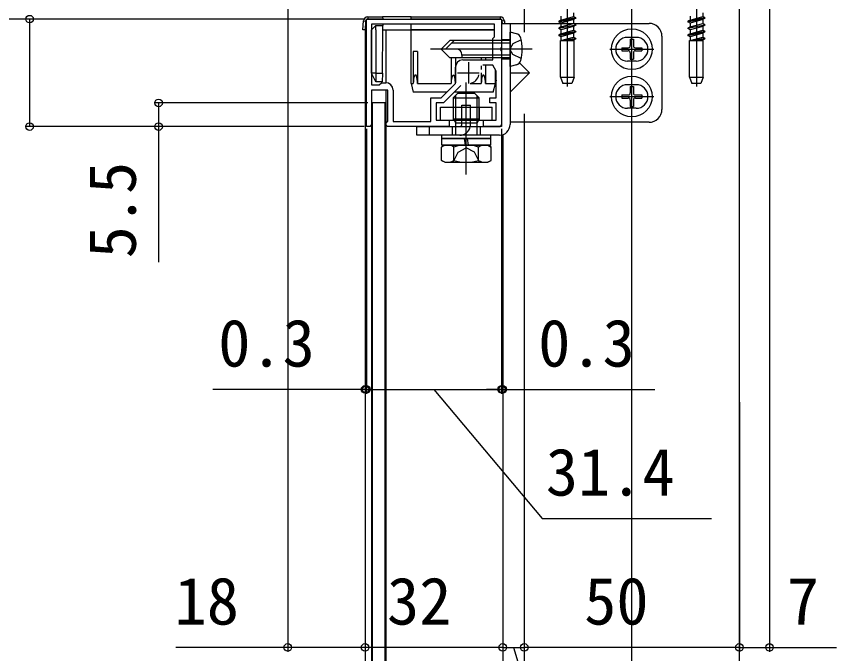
# Model space of a CAD drawing. Units: millimetres, scale not verified. Extents: x -875 to 875, y -1299 to 1293.
# Drawn here: x -758.1 to -567.4, y 803.1 to 951.3 of the extents above; entities that cross this region are included whole.
import ezdxf
from ezdxf.enums import TextEntityAlignment as Align

# ---------------------------------------------------------------- set-up
doc = ezdxf.new("R2010")
doc.units = ezdxf.units.MM
doc.header["$LTSCALE"] = 8
for name, color, linetype in [('0-2_YKK_11', 7, 'Continuous'), ('0-3_YKK_12', 2, 'Continuous'), ('0-4_YKK_13', 4, 'Continuous'), ('0-5_YKK_D', 6, 'Continuous'), ('0-7_YSS_K', 3, 'Continuous')]:
    doc.layers.add(name, color=color, linetype=linetype)
doc.styles.add('ＭＳ ゴシック', font='')
doc.styles.get('ＭＳ ゴシック').set_extended_font_data('MS Gothic')

msp = doc.modelspace()

# ---------------------------------------------------------------- linework, layer by layer
at = {"layer": '0-2_YKK_11'}
for p, q in [((-653, 940.7), (-653, 935.7)), ((-655.5, 938.2), (-650.5, 938.2))]:
    msp.add_line(p, q, dxfattribs=at)
for points in [[(-654.76, 935.24), (-658.8, 931.2), (-660.5, 931.2), (-660.5, 927.2), (-657.5, 927.2), (-657.5, 925.7), (-671.9, 925.7), (-672.2, 926.2), (-672.2, 926.5), (-672, 926.7), (-671.7, 927), (-671.7, 934.2), (-675.5, 934.2), (-675.5, 926.2), (-675.8, 925.7), (-676.7, 925.7), (-676.7, 950.7), (-645.3, 950.7), (-645.3, 944.158), (-645.42, 943.975), (-645.42, 943.425), (-645.3, 943.242), (-645.3, 925.7), (-649.5, 925.7), (-649.5, 927.2), (-646.5, 927.2), (-646.5, 931.2), (-648, 931.2), (-648, 932.4), (-646.5, 932.4), (-646.5, 938.614), (-647.3, 940), (-649.643, 940)], [(-646.9, 949.5), (-675.5, 949.5), (-675.5, 935.4), (-673.7, 935.4), (-673.2, 935.9), (-672.2, 935.9)], [(-654.3, 941.2), (-647.3, 941.2), (-647.3, 946.2), (-646.9, 946.6), (-646.9, 949.5)], [(-670.5, 934.2), (-670.5, 926.9), (-661.7, 926.9), (-661.7, 932.4), (-659.297, 932.4), (-656, 935.697), (-656, 939.5)]]:
    msp.add_lwpolyline(points, dxfattribs=at)
for centre, start, end in [((-654.3, 939.5), 90.00001, 179.99999), ((-672.2, 934.2), 0.00001, 89.99999)]:
    msp.add_arc(centre, 1.7, start, end, dxfattribs=at)
at = {"layer": '0-3_YKK_12'}
for p, q in [((-677, 948.2), (-677, 553.2)), ((-677, 948.2), (-676.7, 948.2)), ((-675.5, 948.2), (-675.5, 935.879)), ((-672.894, 948.2), (-646.9, 948.2)), ((-672.2, 948.2), (-672.2, 935.879)), ((-675.5, 933.9), (-675.5, 568)), ((-672.2, 934.2), (-672.2, 567.2)), ((-640, 926.7), (-640, 574.7)), ((-645, 923.831), (-645, 574.7))]:
    msp.add_line(p, q, dxfattribs=at)
for points in [[(-590, 961.7), (-640, 961.7), (-640, 949.7)], [(-640, 551.7), (-640, 540.7), (-590, 540.7), (-590, 961.7)]]:
    msp.add_lwpolyline(points, dxfattribs=at)
at = {"layer": '0-4_YKK_13'}
for p, q in [((-630, 967.2), (-630, 935.039)), ((-600, 967.2), (-600, 935.039)), ((-628.525, 952.169), (-628.525, 951.286)), ((-598.525, 952.169), (-598.525, 951.286)), ((-677.5, 948.2), (-677.374, 950.261)), ((-676.376, 951.2), (-676.376, 950.7)), ((-672.916, 950.7), (-676.376, 950.7)), ((-666.3, 951.2), (-672.921, 951.2)), ((-672.906, 949.5), (-672.903, 949.2)), ((-666.3, 951.2), (-645.624, 951.2)), ((-666.3, 950.7), (-666.3, 951.2)), ((-645.3, 949.7), (-611, 949.7)), ((-645.3, 949.7), (-645.3, 926.2)), ((-644.626, 950.261), (-645.125, 950.231)), ((-645.093, 949.7), (-645.125, 950.231)), ((-644.626, 950.261), (-644.592, 949.7)), ((-643.3, 949.7), (-643.3, 926.2)), ((-640, 949.7), (-640, 947.7)), ((-628, 950.982), (-632, 950.187)), ((-632, 950.087), (-628, 950.882)), ((-631.475, 950.491), (-632, 950.187)), ((-632, 950.187), (-632, 950.087)), ((-631.475, 949.784), (-632, 950.087)), ((-631.475, 951.374), (-631.475, 950.491)), ((-631.475, 950.491), (-628.525, 951.286)), ((-628.525, 950.579), (-631.475, 949.784)), ((-631.475, 949.784), (-631.475, 948.901)), ((-631.475, 948.901), (-628.525, 949.696)), ((-628, 950.982), (-628.525, 951.286)), ((-628, 950.882), (-628.525, 950.579)), ((-628.525, 950.579), (-628.525, 949.696)), ((-628, 949.392), (-628.525, 949.696)), ((-628, 950.982), (-628, 950.882)), ((-598, 950.982), (-602, 950.187)), ((-602, 950.087), (-598, 950.882)), ((-601.475, 950.491), (-602, 950.187)), ((-602, 950.187), (-602, 950.087)), ((-601.475, 949.784), (-602, 950.087)), ((-601.475, 951.374), (-601.475, 950.491)), ((-601.475, 950.491), (-598.525, 951.286)), ((-598.525, 950.579), (-601.475, 949.784)), ((-601.475, 949.784), (-601.475, 948.901)), ((-601.475, 948.901), (-598.525, 949.696)), ((-598, 950.982), (-598.525, 951.286)), ((-598, 950.882), (-598.525, 950.579)), ((-598.525, 950.579), (-598.525, 949.696)), ((-598, 949.392), (-598.525, 949.696)), ((-598, 950.982), (-598, 950.882)), ((-676.999, 948.2), (-677.5, 948.2)), ((-676.7, 948.2), (-676.999, 948.2)), ((-674.5, 949.2), (-675.5, 948.2)), ((-672.894, 948.2), (-672.903, 949.2)), ((-672.894, 948.2), (-666.3, 948.2)), ((-666.3, 935.7), (-666.3, 948.2)), ((-641.821, 947.304), (-643.3, 947.7)), ((-643.3, 939.7), (-643.3, 947.7)), ((-632, 948.597), (-628, 949.392)), ((-628, 949.292), (-632, 948.497)), ((-631.475, 948.901), (-632, 948.597)), ((-632, 948.597), (-632, 948.497)), ((-631.475, 948.194), (-632, 948.497)), ((-628, 947.802), (-632, 947.007)), ((-632, 946.907), (-628, 947.702)), ((-628.525, 948.989), (-631.475, 948.194)), ((-631.475, 948.194), (-631.475, 947.311)), ((-631.475, 947.311), (-628.525, 948.106)), ((-628, 949.292), (-628.525, 948.989)), ((-628.525, 948.989), (-628.525, 948.106)), ((-628, 947.802), (-628.525, 948.106)), ((-628, 947.702), (-628.525, 947.399)), ((-628, 949.392), (-628, 949.292)), ((-628, 947.802), (-628, 947.702)), ((-615, 938.55), (-615, 948.85)), ((-602, 948.597), (-598, 949.392)), ((-598, 949.292), (-602, 948.497)), ((-601.475, 948.901), (-602, 948.597)), ((-602, 948.597), (-602, 948.497)), ((-601.475, 948.194), (-602, 948.497)), ((-598, 947.802), (-602, 947.007)), ((-602, 946.907), (-598, 947.702)), ((-598.525, 948.989), (-601.475, 948.194)), ((-601.475, 948.194), (-601.475, 947.311)), ((-601.475, 947.311), (-598.525, 948.106)), ((-598, 949.292), (-598.525, 948.989)), ((-598.525, 948.989), (-598.525, 948.106)), ((-598, 947.802), (-598.525, 948.106)), ((-598, 947.702), (-598.525, 947.399)), ((-598, 949.392), (-598, 949.292)), ((-598, 947.802), (-598, 947.702)), ((-657.3, 945.7), (-659.3, 943.7)), ((-656.3, 945.7), (-658.3, 943.7)), ((-645.3, 945.95), (-643.3, 945.95)), ((-631.475, 947.311), (-632, 947.007)), ((-632, 947.007), (-632, 946.907)), ((-631.475, 946.604), (-632, 946.907)), ((-631.6, 937.2), (-631.6, 945.7)), ((-631.6, 945.7), (-628.4, 945.7)), ((-631.475, 945.721), (-631.511, 945.7)), ((-628.525, 947.399), (-631.475, 946.604)), ((-631.475, 946.604), (-631.475, 945.721)), ((-631.475, 945.721), (-628.525, 946.516)), ((-628, 946.212), (-630.579, 945.7)), ((-630.075, 945.7), (-628, 946.112)), ((-628.525, 947.399), (-628.525, 946.516)), ((-628, 946.212), (-628.525, 946.516)), ((-628.525, 945.809), (-628.525, 945.7)), ((-628.4, 937.2), (-628.4, 945.7)), ((-614, 946.45), (-616, 946.45)), ((-615.35, 946.05), (-614.65, 946.05)), ((-615.35, 946.05), (-615.35, 944.55)), ((-614.65, 946.05), (-614.65, 944.55)), ((-608, 946.7), (-608, 929.7)), ((-601.475, 947.311), (-602, 947.007)), ((-602, 947.007), (-602, 946.907)), ((-601.475, 946.604), (-602, 946.907)), ((-601.6, 937.2), (-601.6, 945.7)), ((-601.6, 945.7), (-598.4, 945.7)), ((-601.475, 945.721), (-601.511, 945.7)), ((-598.525, 947.399), (-601.475, 946.604)), ((-601.475, 946.604), (-601.475, 945.721)), ((-601.475, 945.721), (-598.525, 946.516)), ((-598, 946.212), (-600.579, 945.7)), ((-600.075, 945.7), (-598, 946.112)), ((-598.525, 947.399), (-598.525, 946.516)), ((-598, 946.212), (-598.525, 946.516)), ((-598.525, 945.809), (-598.525, 945.7)), ((-598.4, 937.2), (-598.4, 945.7)), ((-617.35, 944.05), (-617.35, 943.35)), ((-617.35, 944.05), (-615.85, 944.05)), ((-614.15, 944.05), (-612.65, 944.05)), ((-612.65, 944.05), (-612.65, 943.35)), ((-665.8, 943.2), (-665.8, 935.7)), ((-664.8, 943.2), (-665.8, 943.2)), ((-664.8, 943.2), (-664.8, 935.7)), ((-638.2, 943.7), (-661.8, 943.7)), ((-657.3, 941.7), (-659.3, 943.7)), ((-654.5, 942.3), (-654.5, 941.7)), ((-642.664, 942.442), (-643.333, 943.7)), ((-640.733, 941.5), (-642.664, 942.442)), ((-620.15, 943.7), (-609.85, 943.7)), ((-617.35, 943.35), (-615.85, 943.35)), ((-615.35, 942.85), (-615.35, 941.35)), ((-614.65, 942.85), (-614.65, 941.35)), ((-614.15, 943.35), (-612.65, 943.35)), ((-657, 941.7), (-657, 935.7)), ((-656, 941.7), (-656, 935.904)), ((-650, 941.7), (-650, 941.2)), ((-649, 941.7), (-649, 941.2)), ((-649, 940), (-649, 935.7)), ((-645.3, 941.45), (-643.3, 941.45)), ((-641.821, 940.096), (-643.3, 939.7)), ((-614, 940.95), (-616, 940.95)), ((-615.35, 941.35), (-614.65, 941.35)), ((-650, 939.85), (-650, 938.981)), ((-650, 938.23), (-650, 935.7)), ((-646.7, 935.7), (-646.7, 938.961)), ((-638.815, 938.2), (-643.3, 933.715)), ((-646.5, 936.5), (-646.7, 935.7)), ((-631.6, 937.2), (-628.4, 937.2)), ((-631.6, 937.2), (-631.054, 935.7)), ((-628.4, 937.2), (-628.946, 935.7)), ((-615, 927.55), (-615, 937.85)), ((-601.6, 937.2), (-598.4, 937.2)), ((-601.6, 937.2), (-601.054, 935.7)), ((-598.4, 937.2), (-598.946, 935.7)), ((-666.3, 935.7), (-665.8, 933.7)), ((-666.3, 935.7), (-665.8, 935.7)), ((-664.8, 935.7), (-657, 935.7)), ((-653.5, 914.579), (-653.5, 935.989)), ((-652.549, 935.7), (-650, 935.7)), ((-649, 935.7), (-646.7, 935.7)), ((-647.2, 933.7), (-646.7, 935.7)), ((-628.946, 935.7), (-631.054, 935.7)), ((-614, 935.45), (-616, 935.45)), ((-615.35, 935.05), (-614.65, 935.05)), ((-615.35, 935.05), (-615.35, 933.55)), ((-614.65, 935.05), (-614.65, 933.55)), ((-598.946, 935.7), (-601.054, 935.7)), ((-657.997, 933.7), (-665.8, 933.7)), ((-656.5, 932.4), (-655.5, 933.4)), ((-656.5, 932.4), (-650.5, 932.4)), ((-647.2, 933.7), (-656.3, 933.7)), ((-655.96, 932.94), (-655.96, 930.2)), ((-651.5, 933.4), (-655.5, 933.4)), ((-650.5, 932.4), (-651.5, 933.4)), ((-651.04, 932.94), (-651.04, 930.2)), ((-620.15, 932.7), (-609.85, 932.7)), ((-617.35, 933.05), (-617.35, 932.35)), ((-617.35, 933.05), (-615.85, 933.05)), ((-617.35, 932.35), (-615.85, 932.35)), ((-614.15, 933.05), (-612.65, 933.05)), ((-614.15, 932.35), (-612.65, 932.35)), ((-612.65, 933.05), (-612.65, 932.35)), ((-654.5, 926.2), (-654.5, 930.7)), ((-654.5, 930.7), (-652.5, 930.7)), ((-652.5, 926.2), (-652.5, 930.7)), ((-615.35, 931.85), (-615.35, 930.35)), ((-614.65, 931.85), (-614.65, 930.35)), ((-659.5, 930.2), (-647.5, 930.2)), ((-659.5, 927.2), (-659.5, 930.2)), ((-656.5, 930.2), (-656.5, 927.2)), ((-656, 930.2), (-656, 927.2)), ((-651, 930.2), (-651, 927.2)), ((-650.5, 930.2), (-650.5, 927.2)), ((-647.5, 927.2), (-647.5, 930.2)), ((-640, 928.7), (-640, 926.7)), ((-614, 929.95), (-616, 929.95)), ((-615.35, 930.35), (-614.65, 930.35)), ((-659.5, 927.2), (-647.5, 927.2)), ((-656.5, 927.5), (-650.5, 927.5)), ((-611, 926.7), (-643.3, 926.7)), ((-662, 923.7), (-662, 925.7)), ((-656.75, 925.7), (-656.75, 923.7)), ((-655.96, 926.565), (-651.04, 926.565)), ((-650.25, 925.7), (-650.25, 923.7)), ((-647.75, 923.7), (-659.25, 923.7)), ((-659.25, 922.9), (-659.25, 921.4)), ((-647.75, 922.9), (-659.25, 922.9)), ((-653.7, 921.4), (-653.93, 922.9)), ((-653.295, 922.9), (-653.064, 921.4)), ((-647.75, 921.4), (-647.75, 922.9)), ((-658.5, 921.4), (-659.274, 920.953)), ((-659.273, 917.847), (-659.273, 920.953)), ((-647.75, 921.4), (-659.25, 921.4)), ((-658.5, 921.4), (-648.5, 921.4)), ((-656.387, 917.847), (-656.387, 920.953)), ((-650.613, 917.847), (-650.613, 920.953)), ((-648.5, 921.4), (-647.727, 920.953)), ((-647.727, 917.847), (-647.727, 920.953)), ((-658.5, 917.4), (-659.274, 917.847)), ((-658.5, 917.4), (-648.5, 917.4)), ((-648.5, 917.4), (-647.727, 917.847))]:
    msp.add_line(p, q, dxfattribs=at)
for points in [[(-677.374, 950.261), (-676.875, 950.231), (-676.999, 948.2)], [(-676.376, 951.2), (-672.921, 951.2), (-672.916, 950.7)], [(-645.624, 951.2), (-645.624, 950.7), (-666.3, 950.7)], [(-646.9, 948.2), (-666.3, 948.2), (-666.3, 949.5)], [(-674.5, 948.2), (-674.5, 938.1), (-675.5, 938.1), (-675.5, 948.2)], [(-674.5, 948.2), (-674.5, 949.2), (-672.903, 949.2)], [(-674.5, 938.1), (-672.983, 938.1), (-672.894, 948.2)], [(-643.3, 945.7), (-647.3, 945.7), (-657.3, 945.7)], [(-640.733, 945.9), (-642.664, 944.958), (-643.333, 943.7)], [(-628, 946.212), (-628, 946.112), (-628.525, 945.809), (-628.931, 945.7)], [(-598, 946.212), (-598, 946.112), (-598.525, 945.809), (-598.931, 945.7)], [(-643.3, 945.1), (-647.3, 945.1), (-656.9, 945.1)], [(-643.3, 942.3), (-647.3, 942.3), (-654.5, 942.3)], [(-643.3, 941.7), (-647.3, 941.7), (-657.3, 941.7)], [(-643.3, 938.2), (-638.815, 938.2), (-641.135, 940.52)], [(-674.5, 938.1), (-674.5, 936.1), (-675.5, 938.1)], [(-672.983, 938.1), (-673, 936.1), (-674.5, 936.1)], [(-656.5, 932.4), (-656.5, 930.2), (-656.5, 927.5)], [(-650.5, 927.5), (-650.5, 930.2), (-650.5, 932.4)], [(-655.96, 930.2), (-655.96, 927.2), (-655.96, 926.565)], [(-651.04, 930.2), (-651.04, 927.2), (-651.04, 926.565)], [(-656.5, 927.5), (-656.327, 927.2), (-655.96, 926.565)], [(-650.5, 927.5), (-650.673, 927.2), (-651.04, 926.565)], [(-645.8, 923.7), (-665, 923.7), (-665, 925.7), (-645.8, 925.7)], [(-655.96, 926.565), (-655.96, 925.7), (-655.96, 923.7)], [(-651.04, 926.565), (-651.04, 925.7), (-651.04, 923.7)], [(-659.25, 923.7), (-659.25, 922.9), (-647.75, 922.9), (-647.75, 923.7)], [(-656.55, 917.397), (-655.4, 919.755), (-653.5, 920.766)], [(-650.45, 917.397), (-651.6, 919.755), (-653.5, 920.766)]]:
    msp.add_lwpolyline(points, dxfattribs=at)
msp.add_lwpolyline([(-675.35, 567.2), (-672.35, 567.2), (-672.35, 931.2), (-675.35, 931.2)], close=True, dxfattribs=at)
for centre in [(-615, 943.7), (-615, 932.7)]:
    msp.add_circle(centre, 4.75, dxfattribs=at)
for centre, radius, start, end in [((-676.376, 950.2), 1, 90, 176.5), ((-676.376, 950.2), 0.5, 90, 176.5), ((-645.624, 950.2), 1, 3.5, 90), ((-645.624, 950.2), 0.5, 3.5, 90), ((-611, 946.7), 3, 0, 90), ((-642.183, 945.951), 1.4, 14.32332, 75), ((-651, 943.7), 10.5, 345.67668, 14.32332), ((-616, 943.7), 2.75, 90, 270), ((-614, 943.7), 2.75, 270, 90), ((-615.85, 944.55), 0.5, 270, 0), ((-614.15, 944.55), 0.5, 180, 270), ((-655.832, 942.367), 1.333, 357.13402, 90), ((-615.85, 942.85), 0.5, 0, 90), ((-614.15, 942.85), 0.5, 90, 180), ((-642.183, 941.449), 1.4, 285, 345.67668), ((-653, 938.2), 2.5, 280.9334, 349.0666), ((-616, 932.7), 2.75, 90, 270), ((-614, 932.7), 2.75, 270, 90), ((-615.85, 933.55), 0.5, 270, 0), ((-615.85, 931.85), 0.5, 0, 90), ((-614.15, 933.55), 0.5, 180, 270), ((-614.15, 931.85), 0.5, 90, 180), ((-611, 929.7), 3, 270, 0), ((-655, 926.2), 0.5, 270, 0), ((-655, 926.2), 2.5, 270, 348.46304), ((-655, 926.2), 2.5, 348.46304, 0), ((-645.8, 926.2), 0.5, 270, 0), ((-645.8, 926.2), 2.5, 270, 0), ((-657.83, 918.844), 2.556, 55.61708, 124.38292), ((-653.5, 911.846), 9.554, 72.41276, 107.58724), ((-649.17, 918.844), 2.556, 55.61708, 124.38292), ((-657.83, 919.956), 2.556, 235.61708, 304.38292), ((-653.5, 926.954), 9.554, 252.41276, 287.58724), ((-649.17, 919.956), 2.556, 235.61708, 304.38292)]:
    msp.add_arc(centre, radius, start, end, dxfattribs=at)
for centre, start_param in [((-665.3, 935.7), 1.5707963), ((-656.5, 935.7), 1.6525526), ((-649.5, 935.7), 1.5707963)]:
    msp.add_ellipse(centre, major_axis=(0, -2), ratio=0.25, start_param=start_param, end_param=4.712389, dxfattribs=at)
at = {"layer": '0-5_YKK_D'}
for p, q in [((-695, 960.7), (-695, 803.579)), ((-583, 960.7), (-583, 803.579)), ((-677.2, 950.7), (-786, 950.7)), ((-677.2, 950.7), (-786, 950.7)), ((-677.2, 950.7), (-756, 950.7)), ((-755, 950.7), (-755, 925.7)), ((-676.35, 931.2), (-726, 931.2)), ((-677.2, 925.7), (-756, 925.7)), ((-677.2, 925.7), (-726, 925.7)), ((-676.7, 925.2), (-676.7, 863.579)), ((-645.3, 925.2), (-645.3, 863.579)), ((-645.3, 925.2), (-645.3, 863.579)), ((-677, 901.26), (-677, 863.579)), ((-676.7, 901.26), (-676.7, 863.579)), ((-645, 901.26), (-645, 863.579)), ((-677, 864.579), (-712.375, 864.579)), ((-676.7, 864.579), (-677, 864.579)), ((-676.7, 864.579), (-645.3, 864.579)), ((-676.7, 864.579), (-673.2, 864.579)), ((-645.3, 864.579), (-648.8, 864.579)), ((-645.3, 864.579), (-645, 864.579)), ((-645, 864.579), (-609.625, 864.579)), ((-677, 861.577), (-677, 803.579)), ((-677, 861.577), (-677, 803.579)), ((-645, 861.577), (-645, 803.579)), ((-645, 861.577), (-645, 803.579)), ((-640, 861.577), (-640, 803.579)), ((-640, 861.577), (-640, 803.579)), ((-590, 861.577), (-590, 803.579)), ((-590, 861.577), (-590, 803.579)), ((-645, 804.579), (-677, 804.579)), ((-645, 804.579), (-640, 804.579)), ((-590, 804.579), (-640, 804.579))]:
    msp.add_line(p, q, dxfattribs=at)
for points in [[(-725, 931.2), (-725, 925.7), (-725, 894.166)], [(-661, 864.579), (-635.88, 834.579), (-596.511, 834.579)], [(-677, 804.579), (-695, 804.579), (-720.994, 804.579)], [(-642.5, 804.579), (-634.55, 778.079), (-621.857, 778.079)], [(-590, 804.579), (-583, 804.579), (-567.403, 804.579)]]:
    msp.add_lwpolyline(points, dxfattribs=at)
for centre in [(-755, 950.7), (-725, 931.2), (-755, 925.7), (-725, 925.7), (-677, 864.579), (-676.7, 864.579), (-676.7, 864.579), (-645.3, 864.579), (-645.3, 864.579), (-645, 864.579), (-695, 804.579), (-677, 804.579), (-677, 804.579), (-645, 804.579), (-645, 804.579), (-640, 804.579), (-640, 804.579), (-590, 804.579), (-590, 804.579), (-583, 804.579)]:
    msp.add_circle(centre, 0.875, dxfattribs=at)
at = {"layer": '0-7_YSS_K'}
msp.add_line((-615, 392.7), (-615, 1001.918), dxfattribs=at)

# ---------------------------------------------------------------- texts
at = {"layer": '0-5_YKK_D', "style": 'ＭＳ ゴシック'}
msp.add_text('5.5', height=11, rotation=90, dxfattribs=at).set_placement((-727, 895.058), align=Align.BOTTOM_LEFT)
for s, p in [('0.3', (-711.142, 866.579)), ('0.3', (-636.767, 866.579)), ('31.4', (-634.988, 836.579)), ('18', (-721.295, 806.579)), ('32', (-671.909, 806.579)), ('50', (-626.08, 806.579)), ('7', (-578.949, 806.579))]:
    msp.add_text(s, height=11, dxfattribs=at).set_placement(p, align=Align.BOTTOM_LEFT)

doc.saveas('drawing.dxf')
